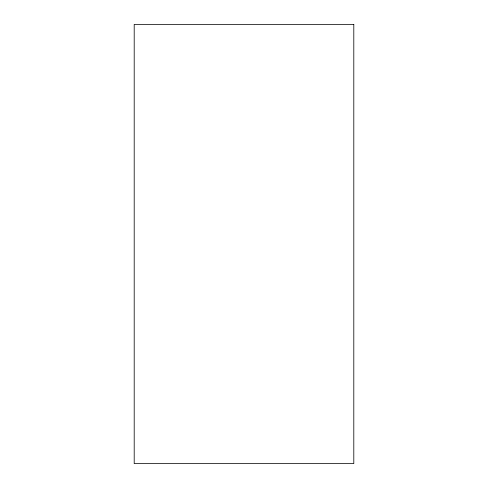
<?xml version="1.0" encoding="UTF-8"?>
<svg xmlns="http://www.w3.org/2000/svg" width="488" height="488" viewBox="0 0 488 488"><rect width="100%" height="100%" fill="white"/><g stroke="black" fill="none" stroke-linecap="round" stroke-linejoin="round"><path stroke-width="0.73" d="M353.8 24.4L134.2 24.4L134.2 463.6L353.8 463.6L353.8 24.4"/></g></svg>
